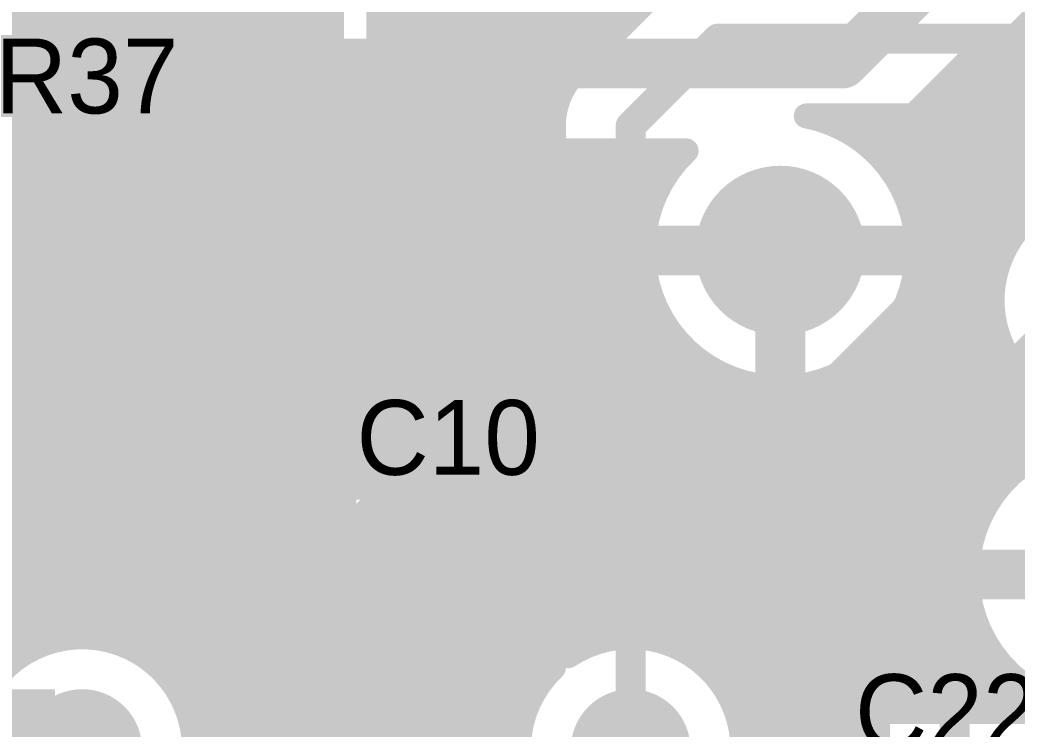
# Model space of a CAD drawing. Header units: millimetres. Extents: x 1.9 to 5.81, y 3 to 5.61.
# Drawn here: x 2.905 to 3.305, y 4.008 to 4.2925 of the extents above; entities that cross this region are included whole.
import ezdxf

# ---------------------------------------------------------------- set-up
doc = ezdxf.new("R2010")
doc.units = ezdxf.units.MM
doc.header["$MEASUREMENT"] = 0
for name, color, linetype in [('BottomLayer', 5, 'Continuous'), ('BottomOverlay', 54, 'Continuous'), ('BottomPaste', 16, 'Continuous'), ('BottomSolder', 6, 'Continuous'), ('MultiLayer', 9, 'Continuous'), ('TopLayer', 1, 'Continuous'), ('TopOverlay', 2, 'Continuous'), ('TopPaste', 8, 'Continuous'), ('TopSolder', 216, 'Continuous')]:
    doc.layers.add(name, color=color, linetype=linetype)

msp = doc.modelspace()

# ---------------------------------------------------------------- linework, layer by layer
at = {"layer": 'BottomLayer'}
for points, const_width in [([(2.62, 4.47), (3.05, 4.04)], 0.06), ([(2.61, 4.04), (3.01611, 4.44611)], 0.06), ([(3.049, 4.045), (3.049, 4.44857)], 0.01), ([(3.05, 3.881), (3.05, 4.44757)], 0.01), ([(3.06, 3.881), (3.06, 4.43757)], 0.01), ([(3.07, 3.881), (3.07, 4.42757)], 0.01), ([(3.08, 3.881), (3.08, 4.41764)], 0.01), ([(3.09, 3.881), (3.09, 4.41172)], 0.01), ([(3.1, 3.881), (3.1, 4.41)], 0.01), ([(3.11, 4.02062), (3.11, 4.41)], 0.01), ([(3.12, 4.25781), (3.12, 4.41)], 0.01), ([(3.13, 4.27384), (3.13, 4.41)], 0.01), ([(3.14, 4.28384), (3.14, 4.41)], 0.01), ([(3.15, 4.29384), (3.15, 4.41)], 0.01), ([(3.305, 4.285), (3.425, 4.405)], 0.012), ([(3.1281, 4.27194), (3.16306, 4.3069)], 0.01), ([(3.049, 4.29), (3.14616, 4.29)], 0.01), ([(3.15, 4.25), (3.185, 4.285)], 0.012), ([(3.185, 4.285), (3.305, 4.285)], 0.012), ([(2.619, 4.255), (3.039, 4.255)], 0.06), ([(3.049, 4.28), (3.13616, 4.28)], 0.01), ([(3.049, 4.27), (3.12631, 4.27)], 0.01), ([(3.049, 4.26), (3.12066, 4.26)], 0.01), ([(3.15, 4), (3.15, 4.25)], 0.012), ([(3.22044, 4.254), (3.305, 4.254)], 0.01), ([(3.24, 4.2461), (3.24, 4.254)], 0.01), ([(3.25, 4.23775), (3.25, 4.254)], 0.01), ([(3.26, 4.22291), (3.26, 4.254)], 0.01), ([(3.27, 4.16384), (3.27, 4.254)], 0.01), ([(3.28, 4.17384), (3.28, 4.254)], 0.01), ([(3.29, 4.18384), (3.29, 4.254)], 0.01), ([(3.3, 4.20062), (3.3, 4.254)], 0.01), ([(3.049, 4.25), (3.119, 4.25)], 0.01), ([(3.119, 4.03262), (3.119, 4.25)], 0.01), ([(3.23291, 4.25), (3.555, 4.25)], 0.01), ([(3.049, 4.24), (3.119, 4.24)], 0.01), ([(3.24775, 4.24), (3.555, 4.24)], 0.01), ([(3.049, 4.23), (3.119, 4.23)], 0.01), ([(3.2561, 4.23), (3.415, 4.23)], 0.01), ([(3.049, 4.22), (3.119, 4.22)], 0.01), ([(3.26123, 4.22), (3.31938, 4.22)], 0.01), ([(3.21, 4.12), (3.3, 4.21)], 0.02), ([(3.049, 4.21), (3.119, 4.21)], 0.01), ([(3.26408, 4.21), (3.30646, 4.21)], 0.01), ([(3.21, 4.2), (3.26, 4.2)], 0.02), ([(3.21, 4.15), (3.21, 4.2)], 0.02), ([(3.049, 4.2), (3.119, 4.2)], 0.01), ([(3.265, 4.2), (3.29969, 4.2)], 0.01), ([(3.049, 4.19), (3.119, 4.19)], 0.01), ([(3.2581, 4.15194), (3.29612, 4.18996)], 0.01), ([(3.26408, 4.19), (3.29613, 4.19)], 0.01), ([(3.049, 4.18), (3.119, 4.18)], 0.01), ([(3.26123, 4.18), (3.28616, 4.18)], 0.01), ([(3.28, 4.13), (3.33, 4.18)], 0.012), ([(3.26, 4.15384), (3.26, 4.17709)], 0.01), ([(3.049, 4.17), (3.119, 4.17)], 0.01), ([(3.2561, 4.17), (3.27616, 4.17)], 0.01), ([(3.049, 4.16), (3.119, 4.16)], 0.01), ([(3.24775, 4.16), (3.26616, 4.16)], 0.01), ([(3.25, 4.13781), (3.25, 4.16225)], 0.01), ([(3.181, 4.03262), (3.181, 4.15327)], 0.01), ([(3.24, 3.881), (3.24, 4.1539)], 0.01), ([(3.049, 4.15), (3.119, 4.15)], 0.01), ([(3.181, 4.15), (3.18709, 4.15)], 0.01), ([(3.19, 4.02062), (3.19, 4.14877)], 0.01), ([(3.23, 3.881), (3.23, 4.14877)], 0.01), ([(3.23291, 4.15), (3.25631, 4.15)], 0.01), ([(3.2, 3.881), (3.2, 4.14592)], 0.01), ([(3.21, 3.881), (3.21, 4.145)], 0.01), ([(3.22, 3.881), (3.22, 4.14592)], 0.01), ([(3.049, 4.14), (3.119, 4.14)], 0.01), ([(3.181, 4.14), (3.25066, 4.14)], 0.01), ([(3.28, 3.93), (3.28, 4.13)], 0.012), ([(3.049, 4.13), (3.119, 4.13)], 0.01), ([(3.181, 4.13), (3.249, 4.13)], 0.01), ([(3.249, 3.93), (3.249, 4.13)], 0.01), ([(3.049, 4.12), (3.119, 4.12)], 0.01), ([(3.181, 4.12), (3.249, 4.12)], 0.01), ([(3.049, 4.11), (3.119, 4.11)], 0.01), ([(3.181, 4.11), (3.249, 4.11)], 0.01), ([(3.049, 4.1), (3.119, 4.1)], 0.01), ([(3.181, 4.1), (3.249, 4.1)], 0.01), ([(3.049, 4.09), (3.119, 4.09)], 0.01), ([(3.181, 4.09), (3.249, 4.09)], 0.01), ([(3.049, 4.08), (3.119, 4.08)], 0.01), ([(3.181, 4.08), (3.249, 4.08)], 0.01), ([(3.049, 4.07), (3.119, 4.07)], 0.01), ([(3.181, 4.07), (3.249, 4.07)], 0.01), ([(3.049, 4.06), (3.119, 4.06)], 0.01), ([(3.181, 4.06), (3.249, 4.06)], 0.01), ([(3.049, 4.05), (3.119, 4.05)], 0.01), ([(3.181, 4.05), (3.249, 4.05)], 0.01), ([(2.84, 4.045), (2.93, 4.045)], 0.01), ([(2.84, 4.045), (2.93, 4.045)], 0.01), ([(2.93, 4.045), (2.94, 4.045)], 0.01), ([(2.93, 4.045), (2.94, 4.045)], 0.01), ([(2.94, 4.045), (3.049, 4.045)], 0.01), ([(2.95, 4.04031), (2.95, 4.045)], 0.01), ([(2.96, 4.03354), (2.96, 4.045)], 0.01), ([(2.97, 4.02062), (2.97, 4.045)], 0.01), ([(2.98, 3.85854), (2.98, 4.045)], 0.01), ([(2.99, 3.86531), (2.99, 4.045)], 0.01), ([(3, 3.86887), (3, 4.045)], 0.01), ([(3.01, 3.87), (3.01, 4.045)], 0.01), ([(3.02, 3.87713), (3.02, 4.045)], 0.01), ([(3.03, 3.88059), (3.03, 4.045)], 0.01), ([(3.04, 3.881), (3.04, 4.045)], 0.01), ([(2.95062, 4.04), (3.119, 4.04)], 0.01), ([(3.181, 4.04), (3.249, 4.04)], 0.01), ([(2.96354, 4.03), (3.11646, 4.03)], 0.01), ([(3.18354, 4.03), (3.249, 4.03)], 0.01), ([(2.97031, 4.02), (3.10969, 4.02)], 0.01), ([(3.19031, 4.02), (3.249, 4.02)], 0.01), ([(2.97387, 4.01), (3.10613, 4.01)], 0.01), ([(3.19387, 4.01), (3.249, 4.01)], 0.01)]:
    msp.add_lwpolyline(points, dxfattribs=dict(at, const_width=const_width))
for points, const_width in [([(3.1475, 4.29384, 1), (3.1525, 4.29384, 1)], 0.005), ([(3.0465, 4.29, 1), (3.0515, 4.29, 1)], 0.005), ([(3.14366, 4.29, 1), (3.14866, 4.29, 1)], 0.005), ([(3.1375, 4.28384, 1), (3.1425, 4.28384, 1)], 0.005), ([(3.182, 4.285, 1), (3.188, 4.285, 1)], 0.006), ([(3.182, 4.285, 1), (3.188, 4.285, 1)], 0.006), ([(3.302, 4.285, 1), (3.308, 4.285, 1)], 0.006), ([(3.302, 4.285, 1), (3.308, 4.285, 1)], 0.006), ([(3.024, 4.255, 1), (3.054, 4.255, 1)], 0.03), ([(3.0465, 4.28, 1), (3.0515, 4.28, 1)], 0.005), ([(3.13366, 4.28, 1), (3.13866, 4.28, 1)], 0.005), ([(3.12558, 4.27192, 1), (3.13058, 4.27192, 1)], 0.005), ([(3.1256, 4.27194, 1), (3.1306, 4.27194, 1)], 0.005), ([(3.1256, 4.27194, 1), (3.1306, 4.27194, 1)], 0.005), ([(3.1275, 4.27384, 1), (3.1325, 4.27384, 1)], 0.005), ([(3.0465, 4.27, 1), (3.0515, 4.27, 1)], 0.005), ([(3.12381, 4.27, 1), (3.12881, 4.27, 1)], 0.005), ([(3.0465, 4.26, 1), (3.0515, 4.26, 1)], 0.005), ([(3.11816, 4.26, 1), (3.12316, 4.26, 1)], 0.005), ([(3.1175, 4.25781, 1), (3.1225, 4.25781, 1)], 0.005), ([(3.147, 4.25, 1), (3.153, 4.25, 1)], 0.006), ([(3.147, 4.25, 1), (3.153, 4.25, 1)], 0.006), ([(3.21794, 4.254, 1), (3.22294, 4.254, 1)], 0.005), ([(3.21794, 4.254, 1), (3.22294, 4.254, 1)], 0.005), ([(3.2375, 4.254, 1), (3.2425, 4.254, 1)], 0.005), ([(3.2475, 4.254, 1), (3.2525, 4.254, 1)], 0.005), ([(3.2575, 4.254, 1), (3.2625, 4.254, 1)], 0.005), ([(3.2675, 4.254, 1), (3.2725, 4.254, 1)], 0.005), ([(3.2775, 4.254, 1), (3.2825, 4.254, 1)], 0.005), ([(3.2875, 4.254, 1), (3.2925, 4.254, 1)], 0.005), ([(3.2975, 4.254, 1), (3.3025, 4.254, 1)], 0.005), ([(3.3025, 4.254, 1), (3.3075, 4.254, 1)], 0.005), ([(3.3025, 4.254, 1), (3.3075, 4.254, 1)], 0.005), ([(3.3025, 4.254, 1), (3.3075, 4.254, 1)], 0.005), ([(3.0465, 4.25, 1), (3.0515, 4.25, 1)], 0.005), ([(3.1165, 4.25, 1), (3.1215, 4.25, 1)], 0.005), ([(3.1165, 4.25, 1), (3.1215, 4.25, 1)], 0.005), ([(3.1165, 4.25, 1), (3.1215, 4.25, 1)], 0.005), ([(3.1165, 4.25, 1), (3.1215, 4.25, 1)], 0.005), ([(3.23041, 4.25, 1), (3.23541, 4.25, 1)], 0.005), ([(3.2375, 4.2461, 1), (3.2425, 4.2461, 1)], 0.005), ([(3.0465, 4.24, 1), (3.0515, 4.24, 1)], 0.005), ([(3.1165, 4.24, 1), (3.1215, 4.24, 1)], 0.005), ([(3.24525, 4.24, 1), (3.25025, 4.24, 1)], 0.005), ([(3.2475, 4.23775, 1), (3.2525, 4.23775, 1)], 0.005), ([(3.0465, 4.23, 1), (3.0515, 4.23, 1)], 0.005), ([(3.1165, 4.23, 1), (3.1215, 4.23, 1)], 0.005), ([(3.2536, 4.23, 1), (3.2586, 4.23, 1)], 0.005), ([(3.195, 4.2, 1), (3.225, 4.2, 1)], 0.03), ([(3.0465, 4.22, 1), (3.0515, 4.22, 1)], 0.005), ([(3.1165, 4.22, 1), (3.1215, 4.22, 1)], 0.005), ([(3.2575, 4.22291, 1), (3.2625, 4.22291, 1)], 0.005), ([(3.25873, 4.22, 1), (3.26373, 4.22, 1)], 0.005), ([(3.295, 4.21, 1), (3.305, 4.21, 1)], 0.01), ([(3.0465, 4.21, 1), (3.0515, 4.21, 1)], 0.005), ([(3.1165, 4.21, 1), (3.1215, 4.21, 1)], 0.005), ([(3.26158, 4.21, 1), (3.26658, 4.21, 1)], 0.005), ([(3.30396, 4.21, 1), (3.30896, 4.21, 1)], 0.005), ([(3.205, 4.2, 1), (3.215, 4.2, 1)], 0.01), ([(3.205, 4.2, 1), (3.215, 4.2, 1)], 0.01), ([(3.255, 4.2, 1), (3.265, 4.2, 1)], 0.01), ([(3.0465, 4.2, 1), (3.0515, 4.2, 1)], 0.005), ([(3.1165, 4.2, 1), (3.1215, 4.2, 1)], 0.005), ([(3.2625, 4.2, 1), (3.2675, 4.2, 1)], 0.005), ([(3.2625, 4.2, 1), (3.2675, 4.2, 1)], 0.005), ([(3.2625, 4.2, 1), (3.2675, 4.2, 1)], 0.005), ([(3.29719, 4.2, 1), (3.30219, 4.2, 1)], 0.005), ([(3.2975, 4.20062, 1), (3.3025, 4.20062, 1)], 0.005), ([(3.0465, 4.19, 1), (3.0515, 4.19, 1)], 0.005), ([(3.1165, 4.19, 1), (3.1215, 4.19, 1)], 0.005), ([(3.26158, 4.19, 1), (3.26658, 4.19, 1)], 0.005), ([(3.29362, 4.18996, 1), (3.29862, 4.18996, 1)], 0.005), ([(3.29362, 4.18996, 1), (3.29862, 4.18996, 1)], 0.005), ([(3.29363, 4.19, 1), (3.29863, 4.19, 1)], 0.005), ([(3.2875, 4.18384, 1), (3.2925, 4.18384, 1)], 0.005), ([(3.0465, 4.18, 1), (3.0515, 4.18, 1)], 0.005), ([(3.1165, 4.18, 1), (3.1215, 4.18, 1)], 0.005), ([(3.25873, 4.18, 1), (3.26373, 4.18, 1)], 0.005), ([(3.28366, 4.18, 1), (3.28866, 4.18, 1)], 0.005), ([(3.2575, 4.17709, 1), (3.2625, 4.17709, 1)], 0.005), ([(3.2775, 4.17384, 1), (3.2825, 4.17384, 1)], 0.005), ([(3.0465, 4.17, 1), (3.0515, 4.17, 1)], 0.005), ([(3.1165, 4.17, 1), (3.1215, 4.17, 1)], 0.005), ([(3.2536, 4.17, 1), (3.2586, 4.17, 1)], 0.005), ([(3.27366, 4.17, 1), (3.27866, 4.17, 1)], 0.005), ([(3.2675, 4.16384, 1), (3.2725, 4.16384, 1)], 0.005), ([(3.0465, 4.16, 1), (3.0515, 4.16, 1)], 0.005), ([(3.1165, 4.16, 1), (3.1215, 4.16, 1)], 0.005), ([(3.24525, 4.16, 1), (3.25025, 4.16, 1)], 0.005), ([(3.2475, 4.16225, 1), (3.2525, 4.16225, 1)], 0.005), ([(3.26366, 4.16, 1), (3.26866, 4.16, 1)], 0.005), ([(3.205, 4.15, 1), (3.215, 4.15, 1)], 0.01), ([(3.1785, 4.15327, 1), (3.1835, 4.15327, 1)], 0.005), ([(3.1785, 4.15327, 1), (3.1835, 4.15327, 1)], 0.005), ([(3.2375, 4.1539, 1), (3.2425, 4.1539, 1)], 0.005), ([(3.25558, 4.15192, 1), (3.26058, 4.15192, 1)], 0.005), ([(3.2556, 4.15194, 1), (3.2606, 4.15194, 1)], 0.005), ([(3.2556, 4.15194, 1), (3.2606, 4.15194, 1)], 0.005), ([(3.2575, 4.15384, 1), (3.2625, 4.15384, 1)], 0.005), ([(3.0465, 4.15, 1), (3.0515, 4.15, 1)], 0.005), ([(3.1165, 4.15, 1), (3.1215, 4.15, 1)], 0.005), ([(3.1785, 4.15, 1), (3.1835, 4.15, 1)], 0.005), ([(3.18459, 4.15, 1), (3.18959, 4.15, 1)], 0.005), ([(3.1875, 4.14877, 1), (3.1925, 4.14877, 1)], 0.005), ([(3.2275, 4.14877, 1), (3.2325, 4.14877, 1)], 0.005), ([(3.23041, 4.15, 1), (3.23541, 4.15, 1)], 0.005), ([(3.25381, 4.15, 1), (3.25881, 4.15, 1)], 0.005), ([(3.1975, 4.14592, 1), (3.2025, 4.14592, 1)], 0.005), ([(3.2075, 4.145, 1), (3.2125, 4.145, 1)], 0.005), ([(3.2175, 4.14592, 1), (3.2225, 4.14592, 1)], 0.005), ([(3.0465, 4.14, 1), (3.0515, 4.14, 1)], 0.005), ([(3.1165, 4.14, 1), (3.1215, 4.14, 1)], 0.005), ([(3.1785, 4.14, 1), (3.1835, 4.14, 1)], 0.005), ([(3.24816, 4.14, 1), (3.25316, 4.14, 1)], 0.005), ([(3.2475, 4.13781, 1), (3.2525, 4.13781, 1)], 0.005), ([(3.277, 4.13, 1), (3.283, 4.13, 1)], 0.006), ([(3.277, 4.13, 1), (3.283, 4.13, 1)], 0.006), ([(3.0465, 4.13, 1), (3.0515, 4.13, 1)], 0.005), ([(3.1165, 4.13, 1), (3.1215, 4.13, 1)], 0.005), ([(3.1785, 4.13, 1), (3.1835, 4.13, 1)], 0.005), ([(3.2465, 4.13, 1), (3.2515, 4.13, 1)], 0.005), ([(3.2465, 4.13, 1), (3.2515, 4.13, 1)], 0.005), ([(3.2465, 4.13, 1), (3.2515, 4.13, 1)], 0.005), ([(3.2465, 4.13, 1), (3.2515, 4.13, 1)], 0.005), ([(3.205, 4.12, 1), (3.215, 4.12, 1)], 0.01), ([(3.0465, 4.12, 1), (3.0515, 4.12, 1)], 0.005), ([(3.1165, 4.12, 1), (3.1215, 4.12, 1)], 0.005), ([(3.1785, 4.12, 1), (3.1835, 4.12, 1)], 0.005), ([(3.2465, 4.12, 1), (3.2515, 4.12, 1)], 0.005), ([(2.99, 4.1, 1), (3.01, 4.1, 1)], 0.02), ([(3.0465, 4.11, 1), (3.0515, 4.11, 1)], 0.005), ([(3.1165, 4.11, 1), (3.1215, 4.11, 1)], 0.005), ([(3.1785, 4.11, 1), (3.1835, 4.11, 1)], 0.005), ([(3.2465, 4.11, 1), (3.2515, 4.11, 1)], 0.005), ([(3.0465, 4.1, 1), (3.0515, 4.1, 1)], 0.005), ([(3.1165, 4.1, 1), (3.1215, 4.1, 1)], 0.005), ([(3.1785, 4.1, 1), (3.1835, 4.1, 1)], 0.005), ([(3.2465, 4.1, 1), (3.2515, 4.1, 1)], 0.005), ([(3.0465, 4.09, 1), (3.0515, 4.09, 1)], 0.005), ([(3.1165, 4.09, 1), (3.1215, 4.09, 1)], 0.005), ([(3.1785, 4.09, 1), (3.1835, 4.09, 1)], 0.005), ([(3.2465, 4.09, 1), (3.2515, 4.09, 1)], 0.005), ([(3.0465, 4.08, 1), (3.0515, 4.08, 1)], 0.005), ([(3.1165, 4.08, 1), (3.1215, 4.08, 1)], 0.005), ([(3.1785, 4.08, 1), (3.1835, 4.08, 1)], 0.005), ([(3.2465, 4.08, 1), (3.2515, 4.08, 1)], 0.005), ([(3.0465, 4.07, 1), (3.0515, 4.07, 1)], 0.005), ([(3.1165, 4.07, 1), (3.1215, 4.07, 1)], 0.005), ([(3.1785, 4.07, 1), (3.1835, 4.07, 1)], 0.005), ([(3.2465, 4.07, 1), (3.2515, 4.07, 1)], 0.005), ([(3.035, 4.04, 1), (3.065, 4.04, 1)], 0.03), ([(3.0465, 4.06, 1), (3.0515, 4.06, 1)], 0.005), ([(3.1165, 4.06, 1), (3.1215, 4.06, 1)], 0.005), ([(3.1785, 4.06, 1), (3.1835, 4.06, 1)], 0.005), ([(3.2465, 4.06, 1), (3.2515, 4.06, 1)], 0.005), ([(3.0465, 4.05, 1), (3.0515, 4.05, 1)], 0.005), ([(3.1165, 4.05, 1), (3.1215, 4.05, 1)], 0.005), ([(3.1785, 4.05, 1), (3.1835, 4.05, 1)], 0.005), ([(3.2465, 4.05, 1), (3.2515, 4.05, 1)], 0.005), ([(2.9275, 4.045, 1), (2.9325, 4.045, 1)], 0.005), ([(2.9275, 4.045, 1), (2.9325, 4.045, 1)], 0.005), ([(2.9275, 4.045, 1), (2.9325, 4.045, 1)], 0.005), ([(2.9275, 4.045, 1), (2.9325, 4.045, 1)], 0.005), ([(2.9275, 4.045, 1), (2.9325, 4.045, 1)], 0.005), ([(2.9375, 4.045, 1), (2.9425, 4.045, 1)], 0.005), ([(2.9375, 4.045, 1), (2.9425, 4.045, 1)], 0.005), ([(2.9375, 4.045, 1), (2.9425, 4.045, 1)], 0.005), ([(2.9375, 4.04387, 1), (2.9425, 4.04387, 1)], 0.005), ([(2.9375, 4.04387, 1), (2.9425, 4.04387, 1)], 0.005), ([(2.9475, 4.045, 1), (2.9525, 4.045, 1)], 0.005), ([(2.9575, 4.045, 1), (2.9625, 4.045, 1)], 0.005), ([(2.9675, 4.045, 1), (2.9725, 4.045, 1)], 0.005), ([(2.9775, 4.045, 1), (2.9825, 4.045, 1)], 0.005), ([(2.9875, 4.045, 1), (2.9925, 4.045, 1)], 0.005), ([(2.9975, 4.045, 1), (3.0025, 4.045, 1)], 0.005), ([(3.0075, 4.045, 1), (3.0125, 4.045, 1)], 0.005), ([(3.0175, 4.045, 1), (3.0225, 4.045, 1)], 0.005), ([(3.0275, 4.045, 1), (3.0325, 4.045, 1)], 0.005), ([(3.0375, 4.045, 1), (3.0425, 4.045, 1)], 0.005), ([(3.0465, 4.045, 1), (3.0515, 4.045, 1)], 0.005), ([(3.0465, 4.045, 1), (3.0515, 4.045, 1)], 0.005), ([(2.9475, 4.04031, 1), (2.9525, 4.04031, 1)], 0.005), ([(2.94812, 4.04, 1), (2.95312, 4.04, 1)], 0.005), ([(3.1165, 4.04, 1), (3.1215, 4.04, 1)], 0.005), ([(3.1785, 4.04, 1), (3.1835, 4.04, 1)], 0.005), ([(3.2465, 4.04, 1), (3.2515, 4.04, 1)], 0.005), ([(2.9575, 4.03354, 1), (2.9625, 4.03354, 1)], 0.005), ([(3.1165, 4.03262, 1), (3.1215, 4.03262, 1)], 0.005), ([(3.1165, 4.03262, 1), (3.1215, 4.03262, 1)], 0.005), ([(3.1785, 4.03262, 1), (3.1835, 4.03262, 1)], 0.005), ([(3.1785, 4.03262, 1), (3.1835, 4.03262, 1)], 0.005), ([(2.96104, 4.03, 1), (2.96604, 4.03, 1)], 0.005), ([(3.11396, 4.03, 1), (3.11896, 4.03, 1)], 0.005), ([(3.18104, 4.03, 1), (3.18604, 4.03, 1)], 0.005), ([(3.2465, 4.03, 1), (3.2515, 4.03, 1)], 0.005), ([(2.9675, 4.02062, 1), (2.9725, 4.02062, 1)], 0.005), ([(2.96781, 4.02, 1), (2.97281, 4.02, 1)], 0.005), ([(3.10719, 4.02, 1), (3.11219, 4.02, 1)], 0.005), ([(3.1075, 4.02062, 1), (3.1125, 4.02062, 1)], 0.005), ([(3.1875, 4.02062, 1), (3.1925, 4.02062, 1)], 0.005), ([(3.18781, 4.02, 1), (3.19281, 4.02, 1)], 0.005), ([(3.2465, 4.02, 1), (3.2515, 4.02, 1)], 0.005), ([(2.92, 4, 1), (2.94, 4, 1)], 0.02), ([(3.14, 4, 1), (3.16, 4, 1)], 0.02), ([(2.97137, 4.01, 1), (2.97637, 4.01, 1)], 0.005), ([(3.10363, 4.01, 1), (3.10863, 4.01, 1)], 0.005), ([(3.19137, 4.01, 1), (3.19637, 4.01, 1)], 0.005), ([(3.2465, 4.01, 1), (3.2515, 4.01, 1)], 0.005)]:
    msp.add_lwpolyline(points, format="xyb", close=True, dxfattribs=dict(at, const_width=const_width))
at = {"layer": 'BottomLayer', "const_width": 0.01}
for points in [[(3.119, 4.25, -0.199163), (3.1281, 4.27194)], [(3.119, 4.25, -0.198912), (3.12808, 4.27192)], [(3.32694, 4.2631, -0.199163), (3.305, 4.254)], [(3.32692, 4.26308, -0.198912), (3.305, 4.254)], [(3.22044, 4.254, -0.35932), (3.265, 4.2)], [(3.29612, 4.18996, -0.894246), (3.385, 4.18)], [(3.265, 4.2, -0.587996), (3.181, 4.15327)], [(3.249, 4.13, -0.199163), (3.2581, 4.15194)], [(3.249, 4.13, -0.198912), (3.25808, 4.15192)], [(2.93, 4.045, -0.056082), (2.94, 4.04387)], [(2.94, 4.04387, -0.350001), (2.975, 4)], [(3.195, 4, -1.517412), (3.119, 4.03262)], [(3.181, 4.03262, -0.205533), (3.195, 4)]]:
    msp.add_lwpolyline(points, format="xyb", dxfattribs=at)
at = {"layer": 'BottomLayer'}
for points in [[(2.644, 4.07), (3.024, 4.07), (2.644, 4.45), (3.024, 4.45)], [(2.865, 3.92), (2.915, 3.92), (2.865, 4.02), (2.915, 4.02)]]:
    msp.add_solid(points, dxfattribs=at)
at = {"layer": 'BottomOverlay', "const_width": 0.01}
for points in [[(3.03, 4.18), (3.03, 4.66)], [(2.64, 4.18), (3.03, 4.18)]]:
    msp.add_lwpolyline(points, dxfattribs=at)
at = {"layer": 'BottomOverlay', "const_width": 0.005}
msp.add_lwpolyline([(3.0275, 4.18, 1), (3.0325, 4.18, 1)], format="xyb", close=True, dxfattribs=at)
msp.add_lwpolyline([(3.0275, 4.18, 1), (3.0325, 4.18, 1)], format="xyb", close=True, dxfattribs=at)
at = {"layer": 'BottomPaste'}
for points in [[(2.644, 4.07), (3.024, 4.07), (2.644, 4.45), (3.024, 4.45)], [(2.644, 4.07), (3.024, 4.07), (2.644, 4.45), (3.024, 4.45)], [(2.865, 3.92), (2.915, 3.92), (2.865, 4.02), (2.915, 4.02)], [(2.865, 3.92), (2.915, 3.92), (2.865, 4.02), (2.915, 4.02)]]:
    msp.add_solid(points, dxfattribs=at)
at = {"layer": 'BottomSolder'}
for points, const_width in [([(3.193, 4.2, 1), (3.227, 4.2, 1)], 0.034), ([(3.193, 4.2, 1), (3.227, 4.2, 1)], 0.034), ([(2.988, 4.1, 1), (3.012, 4.1, 1)], 0.024), ([(2.988, 4.1, 1), (3.012, 4.1, 1)], 0.024), ([(2.918, 4, 1), (2.942, 4, 1)], 0.024), ([(2.918, 4, 1), (2.942, 4, 1)], 0.024), ([(3.138, 4, 1), (3.162, 4, 1)], 0.024), ([(3.138, 4, 1), (3.162, 4, 1)], 0.024)]:
    msp.add_lwpolyline(points, format="xyb", close=True, dxfattribs=dict(at, const_width=const_width))
for points in [[(2.64, 4.066), (3.028, 4.066), (2.64, 4.454), (3.028, 4.454)], [(2.64, 4.066), (3.028, 4.066), (2.64, 4.454), (3.028, 4.454)], [(2.861, 3.916), (2.919, 3.916), (2.861, 4.024), (2.919, 4.024)], [(2.861, 3.916), (2.919, 3.916), (2.861, 4.024), (2.919, 4.024)]]:
    msp.add_solid(points, dxfattribs=at)
at = {"layer": 'MultiLayer'}
for points, const_width in [([(3.195, 4.2, 1), (3.225, 4.2, 1)], 0.03), ([(2.99, 4.1, 1), (3.01, 4.1, 1)], 0.02), ([(2.92, 4, 1), (2.94, 4, 1)], 0.02), ([(3.14, 4, 1), (3.16, 4, 1)], 0.02)]:
    msp.add_lwpolyline(points, format="xyb", close=True, dxfattribs=dict(at, const_width=const_width))
at = {"layer": 'TopLayer'}
for points, const_width in [([(3.235, 4.275), (3.28, 4.32)], 0.02), ([(3.25979, 4.25029), (3.2945, 4.285)], 0.01), ([(3.2945, 4.285), (3.335, 4.285)], 0.01), ([(3.3, 4.20062), (3.3, 4.285)], 0.01), ([(2.84, 4.275), (3.235, 4.275)], 0.02), ([(3.2895, 4.28), (3.335, 4.28)], 0.01), ([(3.29, 4.09291), (3.29, 4.2805)], 0.01), ([(3.2795, 4.27), (3.355, 4.27)], 0.01), ([(3.28, 4.015), (3.28, 4.2705)], 0.01), ([(3.2695, 4.26), (3.355, 4.26)], 0.01), ([(3.27, 4.015), (3.27, 4.2605)], 0.01), ([(3.25949, 4.25), (3.355, 4.25)], 0.01), ([(3.26, 4.22291), (3.26, 4.2505)], 0.01), ([(3.25, 4.23775), (3.25, 4.24338)], 0.01), ([(2.875, 4.24), (3.17225, 4.24)], 0.01), ([(2.875, 4.24), (3.17225, 4.24)], 0.01), ([(2.91, 4.04031), (2.91, 4.24)], 0.01), ([(2.92, 4.04387), (2.92, 4.24)], 0.01), ([(2.93, 4.045), (2.93, 4.24)], 0.01), ([(2.94, 4.04387), (2.94, 4.24)], 0.01), ([(2.95, 4.04031), (2.95, 4.24)], 0.01), ([(2.96, 4.03354), (2.96, 4.24)], 0.01), ([(2.97, 4.02062), (2.97, 4.24)], 0.01), ([(2.98, 4.015), (2.98, 4.24)], 0.01), ([(2.99, 4.015), (2.99, 4.24)], 0.01), ([(3, 4.015), (3, 4.24)], 0.01), ([(3.01, 4.015), (3.01, 4.24)], 0.01), ([(3.02, 4.015), (3.02, 4.24)], 0.01), ([(3.03, 4.015), (3.03, 4.24)], 0.01), ([(3.04, 4.105), (3.04, 4.24)], 0.01), ([(3.05, 4.105), (3.05, 4.24)], 0.01), ([(3.06, 4.105), (3.06, 4.24)], 0.01), ([(3.07, 4.105), (3.07, 4.24)], 0.01), ([(3.08, 4.105), (3.08, 4.24)], 0.01), ([(3.09, 4.105), (3.09, 4.24)], 0.01), ([(3.1, 4.105), (3.1, 4.24)], 0.01), ([(3.11, 4.105), (3.11, 4.24)], 0.01), ([(3.12, 4.105), (3.12, 4.24)], 0.01), ([(3.13, 4.04031), (3.13, 4.24)], 0.01), ([(3.14, 4.04387), (3.14, 4.24)], 0.01), ([(3.15, 4.045), (3.15, 4.24)], 0.01), ([(3.16, 4.22291), (3.16, 4.24)], 0.01), ([(3.24775, 4.24), (3.355, 4.24)], 0.01), ([(2.875, 4.23), (3.1639, 4.23)], 0.01), ([(3.2561, 4.23), (3.355, 4.23)], 0.01), ([(2.875, 4.22), (3.15877, 4.22)], 0.01), ([(3.26123, 4.22), (3.31938, 4.22)], 0.01), ([(2.875, 4.21), (3.15592, 4.21)], 0.01), ([(3.26408, 4.21), (3.30646, 4.21)], 0.01), ([(3.16, 4.2), (3.21, 4.2)], 0.02), ([(3.21, 4.2), (3.26, 4.2)], 0.02), ([(3.21, 4.15), (3.21, 4.2)], 0.02), ([(2.875, 4.2), (3.155, 4.2)], 0.01), ([(3.265, 4.2), (3.29969, 4.2)], 0.01), ([(2.59278, 4.19), (3.15592, 4.19)], 0.01), ([(3.26408, 4.19), (3.29613, 4.19)], 0.01), ([(2.6011, 4.18), (3.15877, 4.18)], 0.01), ([(3.26123, 4.18), (3.295, 4.18)], 0.01), ([(3.16, 4.04387), (3.16, 4.17709)], 0.01), ([(3.26, 4.015), (3.26, 4.17709)], 0.01), ([(2.60623, 4.17), (3.1639, 4.17)], 0.01), ([(3.2561, 4.17), (3.29613, 4.17)], 0.01), ([(2.60908, 4.16), (3.17225, 4.16)], 0.01), ([(3.17, 4.04031), (3.17, 4.16225)], 0.01), ([(3.24775, 4.16), (3.29969, 4.16)], 0.01), ([(3.25, 4.015), (3.25, 4.16225)], 0.01), ([(3.3, 4.10775), (3.3, 4.15938)], 0.01), ([(3.18, 4.03354), (3.18, 4.1539)], 0.01), ([(3.24, 4.015), (3.24, 4.1539)], 0.01), ([(2.61, 4.15), (3.18709, 4.15)], 0.01), ([(3.19, 4.02062), (3.19, 4.14877)], 0.01), ([(3.23, 4.015), (3.23, 4.14877)], 0.01), ([(3.23291, 4.15), (3.30646, 4.15)], 0.01), ([(3.2, 4.015), (3.2, 4.14592)], 0.01), ([(3.21, 4.015), (3.21, 4.145)], 0.01), ([(3.22, 4.015), (3.22, 4.14592)], 0.01), ([(2.61, 4.14), (3.31938, 4.14)], 0.01), ([(2.61, 4.13), (3.40757, 4.13)], 0.01), ([(2.61, 4.12), (3.31709, 4.12)], 0.01), ([(3.04, 4.11), (3.16, 4.11)], 0.02), ([(2.61, 4.11), (3.30225, 4.11)], 0.01), ([(3.035, 4.105), (3.125, 4.105)], 0.01), ([(3.035, 4.045), (3.035, 4.105)], 0.01), ([(3.08, 4.06), (3.08, 4.1)], 0.02), ([(3.125, 4.045), (3.125, 4.105)], 0.01), ([(2.61, 4.1), (3.035, 4.1)], 0.01), ([(3.125, 4.1), (3.2939, 4.1)], 0.01), ([(2.61, 4.09), (3.035, 4.09)], 0.01), ([(3.125, 4.09), (3.28877, 4.09)], 0.01), ([(2.61, 4.08), (3.035, 4.08)], 0.01), ([(3.125, 4.08), (3.28592, 4.08)], 0.01), ([(3.29, 4.07), (3.34, 4.07)], 0.02), ([(2.61, 4.07), (3.035, 4.07)], 0.01), ([(3.125, 4.07), (3.285, 4.07)], 0.01), ([(3.04, 4.06), (3.08, 4.06)], 0.02), ([(3.08, 4.06), (3.12, 4.06)], 0.02), ([(2.61, 4.06), (3.035, 4.06)], 0.01), ([(3.125, 4.06), (3.28592, 4.06)], 0.01), ([(2.61, 4.05), (3.035, 4.05)], 0.01), ([(3.125, 4.05), (3.28877, 4.05)], 0.01), ([(3.29, 4.015), (3.29, 4.04709)], 0.01), ([(3.035, 4.015), (3.035, 4.045)], 0.01), ([(3.035, 4.015), (3.035, 4.045)], 0.01), ([(3.125, 4.03742), (3.125, 4.045)], 0.01), ([(3.125, 4.03742), (3.125, 4.045)], 0.01), ([(2.68, 4.04), (2.90938, 4.04)], 0.01), ([(2.95062, 4.04), (3.035, 4.04)], 0.01), ([(3.125, 4.04), (3.12938, 4.04)], 0.01), ([(3.17062, 4.04), (3.2939, 4.04)], 0.01), ([(3.3, 4.015), (3.3, 4.03225)], 0.01), ([(2.96354, 4.03), (3.035, 4.03)], 0.01), ([(3.18354, 4.03), (3.30225, 4.03)], 0.01), ([(2.97031, 4.02), (3.035, 4.02)], 0.01), ([(3.19031, 4.02), (3.31709, 4.02)], 0.01), ([(2.97243, 4.015), (3.035, 4.015)], 0.01), ([(3.19243, 4.015), (3.335, 4.015)], 0.01)]:
    msp.add_lwpolyline(points, dxfattribs=dict(at, const_width=const_width))
for points, const_width in [([(3.292, 4.285, 1), (3.297, 4.285, 1)], 0.005), ([(3.292, 4.285, 1), (3.297, 4.285, 1)], 0.005), ([(3.2975, 4.285, 1), (3.3025, 4.285, 1)], 0.005), ([(3.23, 4.275, 1), (3.24, 4.275, 1)], 0.01), ([(3.23, 4.275, 1), (3.24, 4.275, 1)], 0.01), ([(3.287, 4.28, 1), (3.292, 4.28, 1)], 0.005), ([(3.2875, 4.2805, 1), (3.2925, 4.2805, 1)], 0.005), ([(3.277, 4.27, 1), (3.282, 4.27, 1)], 0.005), ([(3.2775, 4.2705, 1), (3.2825, 4.2705, 1)], 0.005), ([(3.267, 4.26, 1), (3.272, 4.26, 1)], 0.005), ([(3.2675, 4.2605, 1), (3.2725, 4.2605, 1)], 0.005), ([(3.25699, 4.25, 1), (3.26199, 4.25, 1)], 0.005), ([(3.25725, 4.25025, 1), (3.26225, 4.25025, 1)], 0.005), ([(3.25729, 4.25029, 1), (3.26229, 4.25029, 1)], 0.005), ([(3.25729, 4.25029, 1), (3.26229, 4.25029, 1)], 0.005), ([(3.2575, 4.2505, 1), (3.2625, 4.2505, 1)], 0.005), ([(3.2475, 4.24338, 1), (3.2525, 4.24338, 1)], 0.005), ([(2.9075, 4.24, 1), (2.9125, 4.24, 1)], 0.005), ([(2.9175, 4.24, 1), (2.9225, 4.24, 1)], 0.005), ([(2.9275, 4.24, 1), (2.9325, 4.24, 1)], 0.005), ([(2.9375, 4.24, 1), (2.9425, 4.24, 1)], 0.005), ([(2.9475, 4.24, 1), (2.9525, 4.24, 1)], 0.005), ([(2.9575, 4.24, 1), (2.9625, 4.24, 1)], 0.005), ([(2.9675, 4.24, 1), (2.9725, 4.24, 1)], 0.005), ([(2.9775, 4.24, 1), (2.9825, 4.24, 1)], 0.005), ([(2.9875, 4.24, 1), (2.9925, 4.24, 1)], 0.005), ([(2.9975, 4.24, 1), (3.0025, 4.24, 1)], 0.005), ([(3.0075, 4.24, 1), (3.0125, 4.24, 1)], 0.005), ([(3.0175, 4.24, 1), (3.0225, 4.24, 1)], 0.005), ([(3.0275, 4.24, 1), (3.0325, 4.24, 1)], 0.005), ([(3.0375, 4.24, 1), (3.0425, 4.24, 1)], 0.005), ([(3.0475, 4.24, 1), (3.0525, 4.24, 1)], 0.005), ([(3.0575, 4.24, 1), (3.0625, 4.24, 1)], 0.005), ([(3.0675, 4.24, 1), (3.0725, 4.24, 1)], 0.005), ([(3.0775, 4.24, 1), (3.0825, 4.24, 1)], 0.005), ([(3.0875, 4.24, 1), (3.0925, 4.24, 1)], 0.005), ([(3.0975, 4.24, 1), (3.1025, 4.24, 1)], 0.005), ([(3.1075, 4.24, 1), (3.1125, 4.24, 1)], 0.005), ([(3.1175, 4.24, 1), (3.1225, 4.24, 1)], 0.005), ([(3.1275, 4.24, 1), (3.1325, 4.24, 1)], 0.005), ([(3.1375, 4.24, 1), (3.1425, 4.24, 1)], 0.005), ([(3.1475, 4.24, 1), (3.1525, 4.24, 1)], 0.005), ([(3.1575, 4.24, 1), (3.1625, 4.24, 1)], 0.005), ([(3.16975, 4.24, 1), (3.17475, 4.24, 1)], 0.005), ([(3.16975, 4.24, 1), (3.17475, 4.24, 1)], 0.005), ([(3.16975, 4.24, 1), (3.17475, 4.24, 1)], 0.005), ([(3.24334, 4.24172, 1), (3.24834, 4.24172, 1)], 0.005), ([(3.24334, 4.24172, 1), (3.24834, 4.24172, 1)], 0.005), ([(3.24334, 4.24172, 1), (3.24834, 4.24172, 1)], 0.005), ([(3.24525, 4.24, 1), (3.25025, 4.24, 1)], 0.005), ([(3.2475, 4.23775, 1), (3.2525, 4.23775, 1)], 0.005), ([(3.1614, 4.23, 1), (3.1664, 4.23, 1)], 0.005), ([(3.2536, 4.23, 1), (3.2586, 4.23, 1)], 0.005), ([(3.195, 4.2, 1), (3.225, 4.2, 1)], 0.03), ([(3.15627, 4.22, 1), (3.16127, 4.22, 1)], 0.005), ([(3.1575, 4.22291, 1), (3.1625, 4.22291, 1)], 0.005), ([(3.2575, 4.22291, 1), (3.2625, 4.22291, 1)], 0.005), ([(3.25873, 4.22, 1), (3.26373, 4.22, 1)], 0.005), ([(3.15342, 4.21, 1), (3.15842, 4.21, 1)], 0.005), ([(3.26158, 4.21, 1), (3.26658, 4.21, 1)], 0.005), ([(3.30396, 4.21, 1), (3.30896, 4.21, 1)], 0.005), ([(3.155, 4.2, 1), (3.165, 4.2, 1)], 0.01), ([(3.205, 4.2, 1), (3.215, 4.2, 1)], 0.01), ([(3.205, 4.2, 1), (3.215, 4.2, 1)], 0.01), ([(3.205, 4.2, 1), (3.215, 4.2, 1)], 0.01), ([(3.255, 4.2, 1), (3.265, 4.2, 1)], 0.01), ([(3.1525, 4.2, 1), (3.1575, 4.2, 1)], 0.005), ([(3.2625, 4.2, 1), (3.2675, 4.2, 1)], 0.005), ([(3.2625, 4.2, 1), (3.2675, 4.2, 1)], 0.005), ([(3.2625, 4.2, 1), (3.2675, 4.2, 1)], 0.005), ([(3.29719, 4.2, 1), (3.30219, 4.2, 1)], 0.005), ([(3.2975, 4.20062, 1), (3.3025, 4.20062, 1)], 0.005), ([(3.15342, 4.19, 1), (3.15842, 4.19, 1)], 0.005), ([(3.26158, 4.19, 1), (3.26658, 4.19, 1)], 0.005), ([(3.29363, 4.19, 1), (3.29863, 4.19, 1)], 0.005), ([(3.15627, 4.18, 1), (3.16127, 4.18, 1)], 0.005), ([(3.25873, 4.18, 1), (3.26373, 4.18, 1)], 0.005), ([(3.2925, 4.18, 1), (3.2975, 4.18, 1)], 0.005), ([(3.1575, 4.17709, 1), (3.1625, 4.17709, 1)], 0.005), ([(3.2575, 4.17709, 1), (3.2625, 4.17709, 1)], 0.005), ([(3.1614, 4.17, 1), (3.1664, 4.17, 1)], 0.005), ([(3.2536, 4.17, 1), (3.2586, 4.17, 1)], 0.005), ([(3.29363, 4.17, 1), (3.29863, 4.17, 1)], 0.005), ([(3.1675, 4.16225, 1), (3.1725, 4.16225, 1)], 0.005), ([(3.16975, 4.16, 1), (3.17475, 4.16, 1)], 0.005), ([(3.24525, 4.16, 1), (3.25025, 4.16, 1)], 0.005), ([(3.2475, 4.16225, 1), (3.2525, 4.16225, 1)], 0.005), ([(3.29719, 4.16, 1), (3.30219, 4.16, 1)], 0.005), ([(3.2975, 4.15938, 1), (3.3025, 4.15938, 1)], 0.005), ([(3.205, 4.15, 1), (3.215, 4.15, 1)], 0.01), ([(3.1775, 4.1539, 1), (3.1825, 4.1539, 1)], 0.005), ([(3.2375, 4.1539, 1), (3.2425, 4.1539, 1)], 0.005), ([(3.18459, 4.15, 1), (3.18959, 4.15, 1)], 0.005), ([(3.1875, 4.14877, 1), (3.1925, 4.14877, 1)], 0.005), ([(3.2275, 4.14877, 1), (3.2325, 4.14877, 1)], 0.005), ([(3.23041, 4.15, 1), (3.23541, 4.15, 1)], 0.005), ([(3.30396, 4.15, 1), (3.30896, 4.15, 1)], 0.005), ([(3.1975, 4.14592, 1), (3.2025, 4.14592, 1)], 0.005), ([(3.2075, 4.145, 1), (3.2125, 4.145, 1)], 0.005), ([(3.2175, 4.14592, 1), (3.2225, 4.14592, 1)], 0.005), ([(2.99, 4.1, 1), (3.01, 4.1, 1)], 0.02), ([(3.035, 4.11, 1), (3.045, 4.11, 1)], 0.01), ([(3.155, 4.11, 1), (3.165, 4.11, 1)], 0.01), ([(3.2975, 4.10775, 1), (3.3025, 4.10775, 1)], 0.005), ([(3.29975, 4.11, 1), (3.30475, 4.11, 1)], 0.005), ([(3.0325, 4.105, 1), (3.0375, 4.105, 1)], 0.005), ([(3.0325, 4.105, 1), (3.0375, 4.105, 1)], 0.005), ([(3.0375, 4.105, 1), (3.0425, 4.105, 1)], 0.005), ([(3.0475, 4.105, 1), (3.0525, 4.105, 1)], 0.005), ([(3.0575, 4.105, 1), (3.0625, 4.105, 1)], 0.005), ([(3.0675, 4.105, 1), (3.0725, 4.105, 1)], 0.005), ([(3.075, 4.1, 1), (3.085, 4.1, 1)], 0.01), ([(3.0775, 4.105, 1), (3.0825, 4.105, 1)], 0.005), ([(3.0875, 4.105, 1), (3.0925, 4.105, 1)], 0.005), ([(3.0975, 4.105, 1), (3.1025, 4.105, 1)], 0.005), ([(3.1075, 4.105, 1), (3.1125, 4.105, 1)], 0.005), ([(3.1175, 4.105, 1), (3.1225, 4.105, 1)], 0.005), ([(3.1225, 4.105, 1), (3.1275, 4.105, 1)], 0.005), ([(3.1225, 4.105, 1), (3.1275, 4.105, 1)], 0.005), ([(3.0325, 4.1, 1), (3.0375, 4.1, 1)], 0.005), ([(3.1225, 4.1, 1), (3.1275, 4.1, 1)], 0.005), ([(3.2914, 4.1, 1), (3.2964, 4.1, 1)], 0.005), ([(3.2875, 4.09291, 1), (3.2925, 4.09291, 1)], 0.005), ([(3.0325, 4.09, 1), (3.0375, 4.09, 1)], 0.005), ([(3.1225, 4.09, 1), (3.1275, 4.09, 1)], 0.005), ([(3.28627, 4.09, 1), (3.29127, 4.09, 1)], 0.005), ([(3.0325, 4.08, 1), (3.0375, 4.08, 1)], 0.005), ([(3.1225, 4.08, 1), (3.1275, 4.08, 1)], 0.005), ([(3.28342, 4.08, 1), (3.28842, 4.08, 1)], 0.005), ([(3.285, 4.07, 1), (3.295, 4.07, 1)], 0.01), ([(3.0325, 4.07, 1), (3.0375, 4.07, 1)], 0.005), ([(3.1225, 4.07, 1), (3.1275, 4.07, 1)], 0.005), ([(3.2825, 4.07, 1), (3.2875, 4.07, 1)], 0.005), ([(3.035, 4.06, 1), (3.045, 4.06, 1)], 0.01), ([(3.075, 4.06, 1), (3.085, 4.06, 1)], 0.01), ([(3.075, 4.06, 1), (3.085, 4.06, 1)], 0.01), ([(3.075, 4.06, 1), (3.085, 4.06, 1)], 0.01), ([(3.115, 4.06, 1), (3.125, 4.06, 1)], 0.01), ([(3.0325, 4.06, 1), (3.0375, 4.06, 1)], 0.005), ([(3.1225, 4.06, 1), (3.1275, 4.06, 1)], 0.005), ([(3.28342, 4.06, 1), (3.28842, 4.06, 1)], 0.005), ([(3.0325, 4.05, 1), (3.0375, 4.05, 1)], 0.005), ([(3.1225, 4.05, 1), (3.1275, 4.05, 1)], 0.005), ([(3.28627, 4.05, 1), (3.29127, 4.05, 1)], 0.005), ([(3.2875, 4.04709, 1), (3.2925, 4.04709, 1)], 0.005), ([(2.9175, 4.04387, 1), (2.9225, 4.04387, 1)], 0.005), ([(2.9275, 4.045, 1), (2.9325, 4.045, 1)], 0.005), ([(2.9375, 4.04387, 1), (2.9425, 4.04387, 1)], 0.005), ([(3.0325, 4.045, 1), (3.0375, 4.045, 1)], 0.005), ([(3.0325, 4.045, 1), (3.0375, 4.045, 1)], 0.005), ([(3.0325, 4.045, 1), (3.0375, 4.045, 1)], 0.005), ([(3.1225, 4.045, 1), (3.1275, 4.045, 1)], 0.005), ([(3.1225, 4.045, 1), (3.1275, 4.045, 1)], 0.005), ([(3.1225, 4.045, 1), (3.1275, 4.045, 1)], 0.005), ([(3.1375, 4.04387, 1), (3.1425, 4.04387, 1)], 0.005), ([(3.1475, 4.045, 1), (3.1525, 4.045, 1)], 0.005), ([(3.1575, 4.04387, 1), (3.1625, 4.04387, 1)], 0.005), ([(2.90688, 4.04, 1), (2.91188, 4.04, 1)], 0.005), ([(2.9075, 4.04031, 1), (2.9125, 4.04031, 1)], 0.005), ([(2.9475, 4.04031, 1), (2.9525, 4.04031, 1)], 0.005), ([(2.94812, 4.04, 1), (2.95312, 4.04, 1)], 0.005), ([(3.0325, 4.04, 1), (3.0375, 4.04, 1)], 0.005), ([(3.1225, 4.04, 1), (3.1275, 4.04, 1)], 0.005), ([(3.12688, 4.04, 1), (3.13188, 4.04, 1)], 0.005), ([(3.1275, 4.04031, 1), (3.1325, 4.04031, 1)], 0.005), ([(3.1675, 4.04031, 1), (3.1725, 4.04031, 1)], 0.005), ([(3.16812, 4.04, 1), (3.17312, 4.04, 1)], 0.005), ([(3.2914, 4.04, 1), (3.2964, 4.04, 1)], 0.005), ([(3.1225, 4.03742, 1), (3.1275, 4.03742, 1)], 0.005), ([(3.1225, 4.03742, 1), (3.1275, 4.03742, 1)], 0.005), ([(3.1225, 4.03742, 1), (3.1275, 4.03742, 1)], 0.005), ([(2.9575, 4.03354, 1), (2.9625, 4.03354, 1)], 0.005), ([(3.1775, 4.03354, 1), (3.1825, 4.03354, 1)], 0.005), ([(3.2975, 4.03225, 1), (3.3025, 4.03225, 1)], 0.005), ([(2.96104, 4.03, 1), (2.96604, 4.03, 1)], 0.005), ([(3.0325, 4.03, 1), (3.0375, 4.03, 1)], 0.005), ([(3.18104, 4.03, 1), (3.18604, 4.03, 1)], 0.005), ([(3.29975, 4.03, 1), (3.30475, 4.03, 1)], 0.005), ([(2.9675, 4.02062, 1), (2.9725, 4.02062, 1)], 0.005), ([(2.96781, 4.02, 1), (2.97281, 4.02, 1)], 0.005), ([(3.0325, 4.02, 1), (3.0375, 4.02, 1)], 0.005), ([(3.1875, 4.02062, 1), (3.1925, 4.02062, 1)], 0.005), ([(3.18781, 4.02, 1), (3.19281, 4.02, 1)], 0.005), ([(2.92, 4, 1), (2.94, 4, 1)], 0.02), ([(2.96993, 4.015, 1), (2.97493, 4.015, 1)], 0.005), ([(2.96993, 4.015, 1), (2.97493, 4.015, 1)], 0.005), ([(2.9775, 4.015, 1), (2.9825, 4.015, 1)], 0.005), ([(2.9875, 4.015, 1), (2.9925, 4.015, 1)], 0.005), ([(2.9975, 4.015, 1), (3.0025, 4.015, 1)], 0.005), ([(3.0075, 4.015, 1), (3.0125, 4.015, 1)], 0.005), ([(3.0175, 4.015, 1), (3.0225, 4.015, 1)], 0.005), ([(3.0275, 4.015, 1), (3.0325, 4.015, 1)], 0.005), ([(3.0325, 4.015, 1), (3.0375, 4.015, 1)], 0.005), ([(3.0325, 4.015, 1), (3.0375, 4.015, 1)], 0.005), ([(3.0325, 4.015, 1), (3.0375, 4.015, 1)], 0.005), ([(3.14, 4, 1), (3.16, 4, 1)], 0.02), ([(3.18993, 4.015, 1), (3.19493, 4.015, 1)], 0.005), ([(3.18993, 4.015, 1), (3.19493, 4.015, 1)], 0.005), ([(3.1975, 4.015, 1), (3.2025, 4.015, 1)], 0.005), ([(3.2075, 4.015, 1), (3.2125, 4.015, 1)], 0.005), ([(3.2175, 4.015, 1), (3.2225, 4.015, 1)], 0.005), ([(3.2275, 4.015, 1), (3.2325, 4.015, 1)], 0.005), ([(3.2375, 4.015, 1), (3.2425, 4.015, 1)], 0.005), ([(3.2475, 4.015, 1), (3.2525, 4.015, 1)], 0.005), ([(3.2575, 4.015, 1), (3.2625, 4.015, 1)], 0.005), ([(3.2675, 4.015, 1), (3.2725, 4.015, 1)], 0.005), ([(3.2775, 4.015, 1), (3.2825, 4.015, 1)], 0.005), ([(3.2875, 4.015, 1), (3.2925, 4.015, 1)], 0.005), ([(3.2975, 4.015, 1), (3.3025, 4.015, 1)], 0.005)]:
    msp.add_lwpolyline(points, format="xyb", close=True, dxfattribs=dict(at, const_width=const_width))
at = {"layer": 'TopLayer', "const_width": 0.01}
for points in [[(3.25979, 4.25029, -0.118623), (3.24584, 4.24172)], [(3.25975, 4.25025, -0.118183), (3.24584, 4.24172)], [(3.265, 4.2, -1.520304), (3.17225, 4.24)], [(3.24584, 4.24172, -0.218661), (3.265, 4.2)], [(3.355, 4.13757, -1.414214), (3.355, 4.22243)], [(3.375, 4.02757, -2.419221), (3.38253, 4.10488)], [(2.88757, 3.985, -1), (2.97243, 4.015)], [(3.125, 4.03742, -0.489234), (3.19243, 4.015)]]:
    msp.add_lwpolyline(points, format="xyb", dxfattribs=at)
at = {"layer": 'TopLayer'}
for points in [[(3.1, 4.04), (3.1, 4.08), (3.06, 4.04), (3.06, 4.08)], [(3.1, 3.98), (3.1, 4.02), (3.06, 3.98), (3.06, 4.02)]]:
    msp.add_solid(points, dxfattribs=at)
at = {"layer": 'TopOverlay'}
for points, const_width in [([(3.46, 4.015, 1), (3.22, 4.015, 1)], 0.01), ([(3.042, 4.095, 1), (3.048, 4.095, 1)], 0.006), ([(3.042, 4.095, 1), (3.048, 4.095, 1)], 0.006), ([(3.112, 4.095, 1), (3.118, 4.095, 1)], 0.006), ([(3.112, 4.095, 1), (3.118, 4.095, 1)], 0.006), ([(3.042, 4.06, 1), (3.048, 4.06, 1)], 0.006), ([(3.112, 4.06, 1), (3.118, 4.06, 1)], 0.006), ([(3.2175, 4.015, 1), (3.2225, 4.015, 1)], 0.005)]:
    msp.add_lwpolyline(points, format="xyb", close=True, dxfattribs=dict(at, const_width=const_width))
at = {"layer": 'TopOverlay', "const_width": 0.012}
for points in [[(3.045, 4.095), (3.115, 4.095)], [(3.045, 4.06), (3.045, 4.095)], [(3.115, 4.06), (3.115, 4.095)]]:
    msp.add_lwpolyline(points, dxfattribs=at)
at = {"layer": 'TopPaste'}
for points in [[(3.1, 4.04), (3.1, 4.08), (3.06, 4.04), (3.06, 4.08)], [(3.1, 4.04), (3.1, 4.08), (3.06, 4.04), (3.06, 4.08)], [(3.1, 3.98), (3.1, 4.02), (3.06, 3.98), (3.06, 4.02)], [(3.1, 3.98), (3.1, 4.02), (3.06, 3.98), (3.06, 4.02)]]:
    msp.add_solid(points, dxfattribs=at)
at = {"layer": 'TopSolder'}
for points, const_width in [([(3.193, 4.2, 1), (3.227, 4.2, 1)], 0.034), ([(3.193, 4.2, 1), (3.227, 4.2, 1)], 0.034), ([(2.988, 4.1, 1), (3.012, 4.1, 1)], 0.024), ([(2.988, 4.1, 1), (3.012, 4.1, 1)], 0.024), ([(2.918, 4, 1), (2.942, 4, 1)], 0.024), ([(2.918, 4, 1), (2.942, 4, 1)], 0.024), ([(3.138, 4, 1), (3.162, 4, 1)], 0.024), ([(3.138, 4, 1), (3.162, 4, 1)], 0.024)]:
    msp.add_lwpolyline(points, format="xyb", close=True, dxfattribs=dict(at, const_width=const_width))
for points in [[(3.104, 4.036), (3.104, 4.084), (3.056, 4.036), (3.056, 4.084)], [(3.104, 4.036), (3.104, 4.084), (3.056, 4.036), (3.056, 4.084)], [(3.104, 3.976), (3.104, 4.024), (3.056, 3.976), (3.056, 4.024)], [(3.104, 3.976), (3.104, 4.024), (3.056, 3.976), (3.056, 4.024)]]:
    msp.add_solid(points, dxfattribs=at)

# ---------------------------------------------------------------- texts
at = {"layer": 'TopOverlay'}
for s, p in [('R37', (2.895, 4.255)), ('C10', (3.04, 4.11)), ('C22', (3.24, 4))]:
    msp.add_text(s, height=0.03, rotation=360, dxfattribs=at).set_placement(p)

doc.saveas('drawing.dxf')
